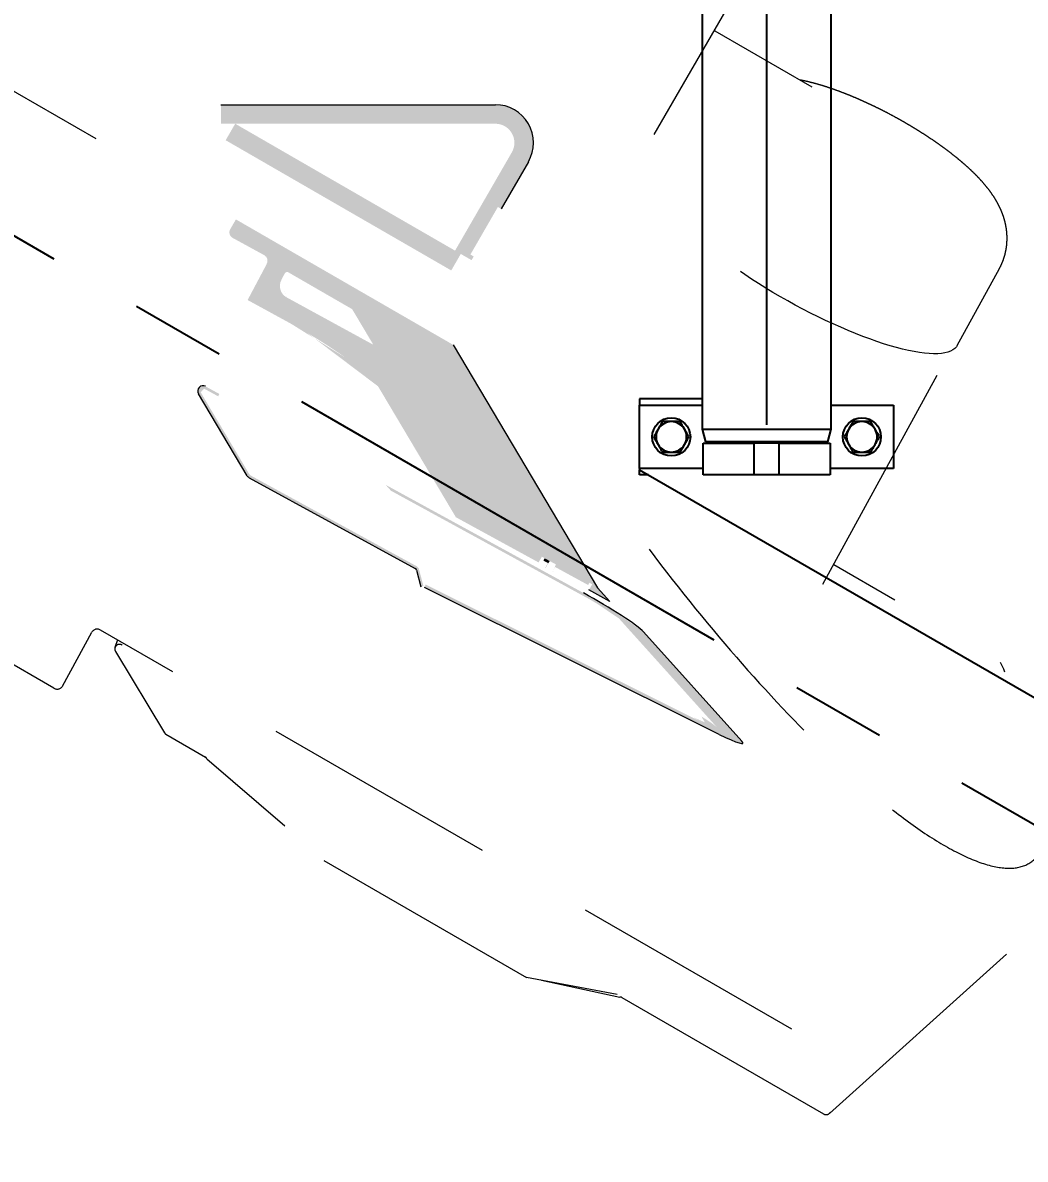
# Model space of a CAD drawing. Header units: inches. Extents: x -347369 to -260369, y 119522 to 149869.
# Drawn here: x -321469 to -320680, y 137691 to 138586 of the extents above; entities that cross this region are included whole.
import ezdxf

# ---------------------------------------------------------------- set-up
doc = ezdxf.new("R2010")
doc.units = ezdxf.units.IN
doc.header["$LTSCALE"] = 300
doc.linetypes.add('CENTRO', pattern=[2, 1.25, -0.25, 0.25, -0.25])
doc.linetypes.add('NASCOSTA', pattern=[0.375, 0.25, -0.125])
for name, color, linetype in [('ASSI', 254, 'CENTRO'), ('MACCHINA', 40, 'Continuous'), ('QUOTE', 7, 'Continuous'), ('RULLIERE', 3, 'Continuous')]:
    doc.layers.add(name, color=color, linetype=linetype)
doc.styles.get("Standard").update_dxf_attribs({"font": 'romans.shx'})
doc.dimstyles.new('sc1a100', dxfattribs={"dimscale": 100, "dimtxt": 3, "dimasz": 3, "dimexe": 0, "dimexo": 0, "dimgap": 1, "dimtad": 1, "dimzin": 12, "dimdsep": 46, "dimtxsty": 'Standard', "dimblk": 'CLOSEDBLANK', "dimcen": 1, "dimclrd": 253, "dimclre": 253, "dimclrt": 2, "dimadec": 0, "dimazin": 3, "dimtfac": 1, "dimtmove": 0, "dimatfit": 1, "dimldrblk": 'CLOSEDBLANK', "dimfxl": 1, "dimtolj": 1, "dimtzin": 0, "dimarcsym": 0})

# ---------------------------------------------------------------- blocks, each defined once
blk = doc.blocks.new('_ClosedBlank')
at = {"color": 0, "linetype": 'ByBlock', "lineweight": -2}
for p, q in [((-1, 0.1666666666666667), (0, 0)), ((-1, 0.1666666666666667), (-1, -0.1666666666666667)), ((0, 0), (-1, -0.1666666666666667))]:
    blk.add_line(p, q, dxfattribs=at)
blk = doc.blocks.new('*D38')
at = {"layer": 'Defpoints', "color": 0, "transparency": 16777216}
for p in [(-322483.6246312443, 140399.6558577589), (-323696.0601965425, 139699.6558577589), (-320318.5611217833, 137749.655857759), (-322483.6246312443, 136499.6558577589), (-321507.4747490833, 136317.7060985183)]:
    blk.add_point(p, dxfattribs=at)
at = {"layer": 'QUOTE', "color": 253, "lineweight": -2, "transparency": 16777216}
for p, q in [((-320318.5611217833, 137749.655857759), (-320011.926363322, 137572.6201974185)), ((-322483.6246312443, 136499.6558577589), (-322483.6246312443, 136145.5845370779))]:
    blk.add_line(p, q, dxfattribs=at)
blk.add_arc((-322483.6246312443, 138999.6558577589), 2854.071320681075, 276.0253073076806, 323.9746926923197, dxfattribs=at)
at = {"layer": 'QUOTE', "color": 253, "lineweight": -2, "transparency": 16777216, "xscale": 300, "yscale": 300, "zscale": 300}
for p, rotation in [((-320011.926363322, 137572.6201974185), 56.98734634615995), ((-322483.6246312443, 136145.5845370779), 183.0126536538403)]:
    blk.add_blockref('_ClosedBlank', p, dxfattribs=dict(at, rotation=rotation))
at = {"layer": 'QUOTE', "color": 2, "transparency": 16777216, "insert": (-321181.5889709038, 136744.4639407826), "char_height": 300, "attachment_point": 5, "rotation": 30.000000000000323}
blk.add_mtext('\\A1;60°', dxfattribs=at)
blk = doc.blocks.new('A$Cda148bbc')
at = {"layer": 'MACCHINA', "lineweight": 0}
h = blk.add_hatch(color=5, dxfattribs=at)
edge = h.paths.add_edge_path(flags=0)
edge.add_line((163.4999999999454, -1470.000000000029), (163.4999999999445, -1485.000000000028))
edge.add_line((163.4999999999445, -1485.000000000028), (166.8936184653321, -1485.000000000028))
edge.add_line((166.8936184653317, -1485.000000000028), (166.8936184653317, -1482.000000000028))
edge.add_line((166.8936184653317, -1482.000000000028), (210.1063815345497, -1482.00000000003))
edge.add_line((210.1063815345497, -1482.00000000003), (210.1063815345497, -1485.00000000003))
edge.add_line((210.1063815345497, -1485.00000000003), (252.8794179049951, -1485.000000000032))
edge.add_arc((252.8794179049964, -1455.000000000032), 30.00000000000018, 269.9999999999986, 389.9999999999978)
edge.add_line((278.8601800185302, -1440.000000000033), (170.8601800185397, -1252.938512782589))
edge.add_line((170.8601800185397, -1252.938512782589), (157.8697989617731, -1260.438512782588))
edge.add_line((157.8697989617731, -1260.438512782588), (265.869798961764, -1447.500000000033))
edge.add_arc((252.8794179049964, -1455.000000000032), 15.00000000000046, -90.00000000000341, 29.999999999994316, ccw=False)
edge.add_line((252.8794179049955, -1470.000000000032), (163.4999999999454, -1470.000000000029))
blk.add_hatch(color=5, dxfattribs=at).paths.add_polyline_path([(148.499999999955, -1270.190307037545), (148.4999999999454, -1475.190307037546), (163.4999999999463, -1475.190307037545), (163.499999999955, -1270.190307037546)], flags=0)
h = blk.add_hatch(color=5, dxfattribs=at)
edge = h.paths.add_edge_path(flags=0)
edge.add_line((84.66118412417518, -1313.349776854875), (85.3230194779253, -1341.689884902567))
edge.add_ellipse((80.1509970630209, -1341.876517417674), major_axis=(5.064809987966975, 1.092338296013078), ratio=0.9650153692114153, start_angle=259.5375894061048, end_angle=349.5375894061063, ccw=False)
edge.add_line((80.267873782464, -1346.881234736727), (48.20133481006042, -1348.038356330385))
edge.add_line((48.20133481006042, -1348.038356330385), (49.10844626117387, -1386.881304792118))
edge.add_ellipse((39.16964945433938, -1404.607485002968), major_axis=(-1.095879957723582, -68.60793328710541), ratio=0.1457371482960682, start_angle=15.106656562768308, end_angle=105.1066565627739, ccw=False)
edge.add_line((40.71747486308686, -1470.886113175845), (-17.92142629723776, -1575.470576419857))
edge.add_line((-17.92142629723776, -1575.470576419857), (-16.18957171145121, -1649.629422431892))
edge.add_line((-16.18957171145121, -1649.629422431892), (-11.01319080940084, -1649.629422431892))
edge.add_line((-11.01319080940084, -1649.629422431892), (-9.958277556163921, -1694.801315121343))
edge.add_line((-9.958277556163921, -1694.801315121343), (-15.13465845821429, -1694.801315121343))
edge.add_line((-15.13465845821429, -1694.801315121343), (-14.69634602694578, -1713.570064162047))
edge.add_line((-14.69634602694578, -1713.570064162047), (-10.22400209269199, -1699.82041430906))
edge.add_line((-10.22400209269199, -1699.82041430906), (98.55187570565067, -1505.814957720917))
edge.add_line((98.55187570565067, -1505.814957720917), (98.55187570565931, -1308.330677667158))
edge.add_line((98.55187570565931, -1308.330677667158), (89.7203524425322, -1308.330677667158))
edge.add_ellipse((89.83756502622555, -1313.349776854876), major_axis=(-4.941327493578329, 1.607263914307163), ratio=0.9622501868990594, start_angle=288.6768081421266, end_angle=378.6768081421206)
edge = h.paths.add_edge_path(flags=0)
edge.add_ellipse((75.70361030866388, -1373.092397310912), major_axis=(-10.12961997593395, -2.184676592026157), ratio=0.9650153692114153, start_angle=259.5375894061048, end_angle=349.53758940610646, ccw=False)
edge.add_line((75.46985686977769, -1363.082962672805), (81.02898180359853, -1362.882361556847))
edge.add_ellipse((81.10102310178718, -1364.88333587237), major_axis=(-1.739230490846809e-14, -2.002273699352252), ratio=0.998864441283433, start_angle=89.99999999997368, end_angle=182.0642777282834, ccw=False)
edge.add_line((83.10102310178763, -1364.88333587237), (83.1010231017849, -1422.909312437156))
edge.add_line((83.1010231017849, -1422.909312437156), (67.17747672435598, -1451.309495896789))
edge.add_line((67.17747672435598, -1451.309495896789), (65.35956547885598, -1373.465662341125))
h = blk.add_hatch(color=5, dxfattribs=at)
edge = h.paths.add_edge_path(flags=0)
edge.add_ellipse((-70.8951999266028, -1567.990333927875), major_axis=(1.97653099743132, -0.6429055657228814), ratio=0.9622501868990618, start_angle=-26.32319185788748, end_angle=18.676808142111724, ccw=False)
edge.add_line((-69.39794558635731, -1569.409949556308), (-79.16398202440087, -1579.098637986684))
edge.add_line((-79.16398202440087, -1579.098637986684), (-77.47263525862127, -1580.325698421449))
edge.add_line((-77.47263525862127, -1580.325698421449), (-67.90069124611136, -1570.829565184741))
edge.add_ellipse((-70.8951999266028, -1567.990333927875), major_axis=(3.953061994862641, -1.285811131445763), ratio=0.9622501868990618, start_angle=333.6768081421233, end_angle=378.6768081421199)
edge.add_line((-66.75409520496214, -1567.990333927875), (-70.23489770999686, -1418.940697146813))
edge.add_ellipse((-68.16608874403391, -1418.866044140768), major_axis=(-2.025923995188325, -0.4369353184054683), ratio=0.9650153692114182, start_angle=319.5375894061203, end_angle=349.5375894061806, ccw=False)
edge.add_line((-69.98110520802356, -1417.929752076659), (-33.2061688183353, -1352.402328876376))
edge.add_ellipse((-31.39115235434565, -1353.338620940485), major_axis=(-2.025923995187546, -0.4369353184053514), ratio=0.9650153692114184, start_angle=169.5375894061012, end_angle=319.5375894061189, ccw=False)
edge.add_line((-29.32234338838362, -1353.263967934443), (-29.02931245268519, -1365.811693485766))
edge.add_line((-29.02931245268519, -1365.811693485766), (-26.96050348672361, -1365.737040479723))
edge.add_line((-26.96050348672361, -1365.737040479723), (-27.25353442242249, -1353.1893149284))
edge.add_ellipse((-31.39115235434565, -1353.338620940485), major_axis=(-4.051847990374339, -0.8738706368105404), ratio=0.9650153692114185, start_angle=169.537589406109, end_angle=319.5375894061337)
edge.add_line((-35.02118528232359, -1351.466036812269), (-71.79612167201185, -1416.993460012548))
edge.add_ellipse((-68.16608874403391, -1418.866044140768), major_axis=(-4.051847990375128, -0.8738706368106075), ratio=0.9650153692114183, start_angle=319.5375894061009, end_angle=349.5375894061889)
edge.add_line((-72.30370667595798, -1419.015350152858), (-68.82464756578247, -1567.990333927875))
h = blk.add_hatch(color=5, dxfattribs=at)
edge = h.paths.add_edge_path(flags=0)
edge.add_line((-60.65799639344868, -1827.363244735646), (-75.67392250660805, -1581.309866359835))
edge.add_line((-75.67392250660805, -1581.309866359835), (-78.08775675317065, -1581.764007672397))
edge.add_line((-78.08775675317065, -1581.764007672397), (-62.29630048202716, -1840.525347845977))
edge.add_ellipse((-59.0196923048702, -1814.201141625314), major_axis=(2.058625652081394e-12, 45.89485298268308), ratio=0.08715574274765249, start_angle=125.0000000000023, end_angle=195.0000000000124)
edge.add_line((-57.98441612446186, -1858.532165415026), (-22.16057946904812, -1748.396357962921))
edge.add_ellipse((-23.19585564945601, -1704.065334173209), major_axis=(2.058625652081344e-12, 45.89485298268195), ratio=0.08715574274765249, start_angle=195.0000000000059, end_angle=285.0000000000015)
edge.add_line((-19.33215234429917, -1692.18687214911), (-23.47325706593119, -1514.862776990259))
edge.add_line((-23.47325706593119, -1514.862776990259), (-25.40510871850984, -1520.802008002308))
edge.add_line((-25.40510871850984, -1520.802008002308), (-21.26400399687782, -1698.126103161158))
edge.add_ellipse((-23.19585564945601, -1704.065334173209), major_axis=(1.029312826040662e-12, 22.94742649134075), ratio=0.08715574274765249, start_angle=194.9999999999973, end_angle=285.0000000000041, ccw=False)
edge.add_line((-22.67821755925206, -1726.230846068065), (-58.5020542146658, -1836.366653520169))
edge.add_ellipse((-59.0196923048702, -1814.201141625314), major_axis=(1.029312826040712e-12, 22.94742649134186), ratio=0.0871557427476525, start_angle=124.9999999999992, end_angle=195.000000000011, ccw=False)
h = blk.add_hatch(color=5, dxfattribs=at)
edge = h.paths.add_edge_path(flags=0)
edge.add_line((-10.95458451755758, -1652.13897202575), (-13.02513687837745, -1652.138972025749))
edge.add_line((-13.02513687837745, -1652.138972025749), (-12.9249091350589, -1656.430772182583))
edge.add_ellipse((-19.23636586443126, -1659.667620807325), major_axis=(-13.57091695489978, -0.316925842641239), ratio=0.2578341604962926, start_angle=231.473584118313, end_angle=241.94065848327222, ccw=False)
edge.add_line((-10.84730253459566, -1656.732838115664), (-10.95458451755758, -1652.13897202575))
h = blk.add_hatch(color=5, dxfattribs=at)
edge = h.paths.add_edge_path(flags=0)
edge.add_line((-12.78068977286421, -1662.60631461019), (-12.08743620883342, -1692.291765527484))
edge.add_line((-12.08743620883342, -1692.291765527484), (-10.01688384801355, -1692.291765527484))
edge.add_line((-10.01688384801355, -1692.291765527484), (-10.71944888444887, -1662.207592884995))
edge.add_ellipse((-19.23636586443126, -1659.667620807325), major_axis=(-13.57091695489978, -0.316925842641239), ratio=0.2578341604962926, start_angle=118.0593415167283, end_angle=128.5264158816955, ccw=False)
at = {"layer": 'ASSI'}
blk.add_line((0, -2400.000000000029), (0, 1399.999999999971), dxfattribs=at)
at = {"layer": 'MACCHINA', "color": 8, "linetype": 'NASCOSTA', "lineweight": 5, "ltscale": 2.5}
for p, q in [((98.55187570574344, 693.9400339497552), (98.55187570564885, -1243.493307935776)), ((-292.6480839414289, -1368.856782750154), (-292.6480839413343, 584.9601536898081)), ((-287.8184548099853, -1373.773919288236), (-239.5221634955305, -1372.646040982581)), ((-234.6925343641196, -2006.007837560843), (-234.6925343640869, -1377.563177520668)), ((-234.6925343640869, -1393.093088957958), (-240.929041272957, -1394.438129610244)), ((-243.4312555348042, -1396.442218652341), (-279.5101133206044, -1461.791576473886)), ((-279.994316927965, -1463.269318229846), (-279.994316927965, -1499.303247349813)), ((-280.5601431767573, -1500.725293318912), (-295.5254848516051, -1580.417788318529)), ((321.0999999999149, -1560.000000000047), (719.2973088064573, -1560.000000000058)), ((415.49999999992, -1560.600000000049), (415.4999999999163, -1648.600000000049)), ((-303.8241582583141, -1620.493251061835), (-303.824158258325, -1804.712692936158)), ((-279.7087552266821, -1873.173991679316), (-303.8089370506932, -1804.682308442181)), ((-299.8072265748197, -1816.054998006177), (-280.5601431767755, -1876.119774510837)), ((80.81487695054966, -1852.053090123685), (289.7361314505033, -1847.174087116604)), ((98.55187570561975, -1851.638872477568), (98.55187570561611, -1907.25100698242)), ((296.4920256896366, -1849.658265254839), (365.5557222693024, -1848.045399277751)), ((-279.9943169279832, -1877.515392647347), (-279.9943169279941, -2060.986137084892)), ((-277.367885624386, -2064.699741463821), (-59.60271745604041, -2135.532143696797))]:
    blk.add_line(p, q, dxfattribs=at)
at = {"layer": 'MACCHINA', "color": 5, "lineweight": 0}
for p, q in [((170.8601800185354, -1252.938512782592), (278.8601800185245, -1440.000000000036)), ((-71.79612167201753, -1416.993460012549), (-35.02118528233018, -1351.466036812271)), ((-72.30370667596412, -1419.015350152858), (-68.82464756578679, -1567.990333927875)), ((252.8794179049912, -1485.000000000036), (210.1063815345444, -1485.000000000033)), ((98.55187570564544, -1505.814957720919), (-10.22400209269813, -1699.820414309062)), ((-69.39794558636254, -1569.40994955631), (-79.16398202440519, -1579.098637986684)), ((-62.29630048203376, -1840.525347845978), (-78.08775675317497, -1581.764007672398)), ((-14.69634602695055, -1713.57006416205), (-15.13465845822043, -1694.801315121345)), ((-10.22400209269813, -1699.820414309062), (-14.69634602695055, -1713.57006416205)), ((-22.16057946905471, -1748.396357962924), (-57.98441612446891, -1858.532165415025))]:
    blk.add_line(p, q, dxfattribs=at)
at = {"layer": 'MACCHINA', "color": 8, "linetype": 'NASCOSTA', "lineweight": 5, "ltscale": 2.5, "flags": 128}
blk.add_lwpolyline([(296.4920256896366, -1849.658265254839), (295.2276446912292, -1849.594794529155), (293.480269744934, -1849.202543751573), (291.7328947986425, -1848.458058419441), (289.9903092856184, -1847.363379115312), (288.2572895116282, -1845.921506279072), (286.5385855634158, -1844.136391983931), (284.8389082890317, -1842.012929104101), (283.1629163857433, -1839.556937903733), (281.5152036308646, -1836.775150083988), (279.9002862905254, -1833.675190331927), (278.322590740896, -1830.265555421749), (276.786441335822, -1826.555590925745), (275.2960485540461, -1822.555465598722), (273.8554974585822, -1818.276143506158), (272.4687364998535, -1813.729353972452), (271.1395666932585, -1808.927559431675), (269.8716312008401, -1803.883921268894), (268.6684053456593, -1798.612263745737), (267.533187086141, -1793.127036109043), (266.4690879766349, -1787.443272986493), (265.4790246388293, -1781.576553177732), (264.5657107675179, -1775.542956953963), (263.7316496925378, -1769.359021983048), (262.9791275173193, -1763.041698000899), (262.3102068528387, -1756.60830035344), (261.7267211641411, -1750.076462536446), (261.2302697449413, -1743.464087863351), (260.8222133340678, -1736.78930039351), (260.5036703857877, -1730.070395255418), (260.2755140041736, -1723.325788501035), (260.1383695500117, -1716.573966628668), (260.0926129267173, -1709.833435912748), (260.1383695500117, -1703.122671679441), (260.2755140041772, -1696.460067667052), (260.5036703857913, -1689.86388561007), (260.8222133340714, -1683.352205185012), (261.2302697449413, -1676.942874455304), (261.7267211641447, -1670.653460950973), (262.3102068528424, -1664.501203517259), (262.9791275173266, -1658.502965064148), (263.7316496925414, -1652.675186346311), (264.5657107675252, -1647.033840900127), (265.4790246388366, -1641.59439126134), (265.9845674671778, -1638.850000000042)], dxfattribs=at)
at = {"layer": 'MACCHINA', "color": 5, "lineweight": 0}
blk.add_arc((252.8794179049912, -1455.000000000036), 30.00000000000021, 270, 29.99999999995893, dxfattribs=at)
at = {"layer": 'MACCHINA', "color": 8, "linetype": 'NASCOSTA', "lineweight": 5, "ltscale": 2.5}
for centre, radius, start, end in [((-282.0650332915211, -1499.302910770482), 2.07071639091171, 316.6145008023768, 359.9906870032582), ((-281.9723568057343, -1877.504839775462), 1.978068027414799, 359.6943290721865, 44.44394609171416), ((-276.1747972584235, -2061.060693855667), 3.820247271877019, 178.8817321977393, 270.6626775975367)]:
    blk.add_arc(centre, radius, start, end, dxfattribs=at)
at = {"layer": 'MACCHINA', "color": 5, "lineweight": 0}
for centre, major_axis, ratio, start_param, end_param in [((-31.39115235434997, -1353.338620940485), (-4.051847990374426, -0.8738706368103522), 0.9650153692113985, 2.958989141030903, 5.576983019022725), ((-68.16608874403732, -1418.86604414077), (-4.051847990375336, -0.8738706368098974), 0.965015369211321, 5.576983019022341, 6.100581794622091), ((-70.89519992660985, -1567.990333927875), (1.976530997431382, -0.6429055657231403), 0.9622501868991002, 5.823758939625442, 6.609157103022609), ((-23.19585564946078, -1704.06533417321), (2.273736754432321e-12, 45.89485298268164), 0.08715574274765396, 3.403392041389094, 4.974188368183873), ((-59.01969230487498, -1814.201141625315), (1.818989403545856e-12, 45.89485298268301), 0.08715574274765137, 2.181661564992861, 3.403392041389006)]:
    blk.add_ellipse(centre, major_axis=major_axis, ratio=ratio, start_param=start_param, end_param=end_param, dxfattribs=at)
at = {"layer": 'MACCHINA', "color": 8, "linetype": 'NASCOSTA', "lineweight": 5, "ltscale": 2.5}
for centre, major_axis, ratio, start_param, end_param in [((-287.8184548099853, -1368.743994919587), (1.251612404583284, 4.887312874229565), 0.9544367811740927, 1.832941364612193, 3.403737691406984), ((-239.5221634955305, -1377.675965351231), (1.251612404583739, 4.887312874229564), 0.9544367811740492, 4.974534018202027, 6.545330344996865), ((127.5200851641348, -1749.474014935058), (153.7111126240794, 353.8976617440331), 0.2475919336212715, 1.594453460736924, 4.02308031335603)]:
    blk.add_ellipse(centre, major_axis=major_axis, ratio=ratio, start_param=start_param, end_param=end_param, dxfattribs=at)
blk.add_open_spline([(-236.4020897558948, -1398.296826777681), (-236.4467768327304, -1397.85982189286), (-236.5361509863942, -1396.985812123221), (-237.1723588959685, -1395.825340809646), (-238.1004591437741, -1394.934468174524), (-239.2550744087202, -1394.408209808509), (-240.5024548381625, -1394.300089062297), (-241.7004672572002, -1394.625841584402), (-242.7506976919249, -1395.3315707369), (-243.1935910900502, -1396.05104378207), (-243.4150377891092, -1396.410780304657)], degree=3, dxfattribs=at)
for points, knots in [([(-279.5101133206044, -1461.791576473886), (-279.6027895958723, -1461.99141996097), (-279.7933475120153, -1462.402331581481), (-279.9566950239023, -1463.085635781787), (-279.9688425188906, -1463.562175575797), (-279.9750135202921, -1463.804260692064)], [0, 0, 0, 0, 0.3177924525814351, 0.6534344130105366, 1, 1, 1, 1]), ([(427.6999392603611, -1717.558954028671), (427.6446391638092, -1715.561877054937), (427.5669204264377, -1712.755185737627), (427.3888545281079, -1708.616460103141), (427.2088312467495, -1705.088996095608), (426.9477220804692, -1700.901097068825), (426.6235605075708, -1696.529059961762), (426.228525825929, -1691.983942551818), (425.7617588473368, -1687.33705482215), (425.221621147437, -1682.630963530679), (424.6067544415819, -1677.898758987736), (423.9156056786378, -1673.165287919997), (423.1462056088021, -1668.449213581272), (422.2958216070838, -1663.764133258672), (421.3607056755354, -1659.118995609097), (420.335072809652, -1654.518889517927), (419.2123631681061, -1649.96278721371), (417.9768425504844, -1645.452073662331), (416.7494702662989, -1641.352454884222), (415.8773807629404, -1638.817092788369), (415.4999999999163, -1637.719961268514)], [0, 0, 0, 0, 0.0676961222500734, 0.0951401077842529, 0.1406681671534136, 0.1878773554154893, 0.2384824551822584, 0.2912647874350009, 0.3457620511668729, 0.4016205361334199, 0.4586126570760892, 0.5165956413373495, 0.5754917449976223, 0.6352764290466898, 0.6959727403427226, 0.7576501967024992, 0.8204268741735943, 0.8844725902102062, 0.950007628932123, 1, 1, 1, 1]), ([(365.5540598851767, -1848.038874058664), (365.6110361993487, -1848.039719973014), (366.9756519848379, -1848.059980112524), (369.6514757584446, -1847.807372597519), (373.5487246933189, -1847.255934970748), (377.3968672192423, -1846.353882138785), (381.1711280149248, -1845.152555108958), (384.8487504210498, -1843.646605980746), (388.4087926386273, -1841.84853103205), (391.8330545351782, -1839.767714134978), (395.1071191481242, -1837.41469057908), (398.2217132297374, -1834.797462509054), (401.1742044510647, -1831.91837721839), (403.9699901175081, -1828.76869863196), (406.6234240644626, -1825.321137148014), (409.1577818776423, -1821.519844419003), (411.4975410868683, -1817.452476567716), (413.6663492252446, -1813.093688194414), (415.647508888811, -1808.49565240855), (417.4499030704319, -1803.651694297583), (419.0423321841881, -1798.711323389409), (420.4287062379626, -1793.774678335183), (421.6411964007712, -1788.838579944841), (422.7070918696627, -1783.884729321082), (423.6459206837317, -1778.898699612935), (424.4714963435836, -1773.871091357527), (425.1935954459877, -1768.797374485221), (425.8191689390369, -1763.677604158111), (426.3531953169149, -1758.516459079096), (426.7992821750668, -1753.324058156297), (427.1601047365439, -1748.118592036171), (427.4377242853006, -1742.933968009187), (427.633908917931, -1737.845269014666), (427.7519671284099, -1733.01032599602), (427.8009685009165, -1728.801973914302), (427.805068777132, -1725.022081603634), (427.7782185504184, -1721.406768491866), (427.7267013488818, -1718.874443108958), (427.6999392603611, -1717.558954028671)], [0, 0, 0, 0, 0.001016761734486064, 0.02435203352775144, 0.04778576671695802, 0.07135336326377952, 0.095101908557004, 0.1190871375480608, 0.1433766559011572, 0.1680549565196184, 0.1932312937164437, 0.2190518776443378, 0.2457181676638205, 0.2735132303034369, 0.3028383305184417, 0.3342618840698992, 0.3685781920864997, 0.4023445522638801, 0.4387370651639856, 0.4763459548337823, 0.5128649673490219, 0.5480735904237356, 0.5821629445999472, 0.6153279149722857, 0.6477351266531608, 0.6795185989705432, 0.7107821244720063, 0.7416023381153101, 0.7720301874147544, 0.802088645066157, 0.8317626198532557, 0.8609700096219925, 0.8894767099945312, 0.916593896312172, 0.9408961629324823, 0.9586414220553519, 0.9785150999829786, 1, 1, 1, 1])]:
    blk.add_open_spline(points, degree=3, knots=knots, dxfattribs=at)
blk = doc.blocks.new('72810824171')
at = {"layer": 'ASSI'}
blk.add_line((1600.000000000007, 244.5173768791574), (1600, -783.2243347533658), dxfattribs=at)
at = {"layer": 'RULLIERE'}
for p, q in [((1549.200000000019, 134), (1549.199999999983, -734)), ((1650.799999999981, -734), (1650.800000000017, 134)), ((1549.199999999983, -710.0000000000218), (1500.000000000015, -710.0000000000218)), ((1500.000000000015, -710.0000000000218), (1500.000000000015, -715.0000000000218)), ((1499.999999999985, -765), (1499.999999999985, -715)), ((1499.999999999985, -715), (1549.199999999983, -715)), ((1650.799999999981, -715), (1699.999999999985, -715)), ((1699.999999999985, -715), (1699.999999999985, -765)), ((1549.199999999983, -734), (1551.879491924294, -744)), ((1549.199999999983, -734), (1650.799999999981, -734)), ((1648.12050807567, -744), (1650.799999999981, -734)), ((1549.999999999985, -770), (1549.999999999985, -745)), ((1549.999999999985, -745), (1589.999999999985, -745)), ((1648.12050807567, -744), (1551.879491924294, -744)), ((1579.571067811848, -744), (1579.848469228331, -745)), ((1589.999999999985, -745), (1589.999999999985, -770)), ((1609.999999999985, -745), (1589.999999999985, -745)), ((1609.999999999985, -770), (1609.999999999985, -745)), ((1609.999999999985, -745), (1649.999999999985, -745)), ((1620.151530771633, -745), (1620.428932188115, -744)), ((1649.999999999985, -745), (1649.999999999985, -770)), ((1550.000000000015, -765), (1499.999999999985, -765)), ((1500.000000000015, -765), (1500.000000000015, -765.910346561941)), ((1500.000000000015, -765.910346561941), (1825, -953.5491840485629)), ((1500.000000000015, -770.0000000000218), (1500.000000000015, -765.9103465619337)), ((1699.999999999985, -765), (1649.999999999985, -765)), ((1507.083487540127, -770.0000000000218), (1500.000000000015, -770.0000000000218)), ((1589.999999999985, -770), (1549.999999999985, -770)), ((1609.999999999985, -770), (1589.999999999985, -770)), ((1649.999999999985, -770), (1609.999999999985, -770))]:
    blk.add_line(p, q, dxfattribs=at)
for centre, radius in [((1524.999999999985, -740), 15.00000000000045), ((1674.999999999985, -740), 14.99999999999982)]:
    blk.add_circle(centre, radius, dxfattribs=at)
for centre, radius, start, end in [((1524.999999999985, -740), 12.00000000000042, 90, 149.9999999999376), ((1524.999999999985, -740), 12.0000000000002, 30.00000000006242, 90), ((1674.999999999985, -740), 12.0000000000002, 90, 149.9999999999376), ((1674.999999999985, -740), 12, 30.00000000006242, 90), ((1524.999999999985, -740), 12.00000000000042, 149.9999999999376, 210.0000000000624), ((1524.999999999985, -740), 12.0000000000002, 329.9999999999376, 30.00000000006242), ((1674.999999999985, -740), 12.0000000000002, 149.9999999999376, 210.0000000000624), ((1674.999999999985, -740), 11.99999999999997, 329.9999999999376, 30.00000000006242), ((1524.999999999985, -740), 12.0000000000002, 210.0000000000624, 270), ((1524.999999999985, -740), 11.99999999999955, 270, 329.9999999999376), ((1674.999999999985, -740), 12.00000000000045, 210.0000000000624, 270), ((1674.999999999985, -740), 12.00000000000045, 270, 329.9999999999376)]:
    blk.add_arc(centre, radius, start, end, dxfattribs=at)
for points, knots in [([(1518.071796769706, -728), (1517.509211438381, -728.9744263774483), (1516.37372594254, -730.9411449475083), (1515.199926377558, -732.9742254319572), (1514.607695154569, -734)], [0, 0, 0, 0, 0.4954579634770024, 1, 1, 1, 1]), ([(1524.999999999985, -728), (1524.455258967129, -728), (1522.110947763082, -728), (1519.825885505947, -728), (1518.071796769706, -728)], [0, 0, 0, 0, 0.2323672010430313, 0.9999999999999999, 0.9999999999999999, 0.9999999999999999, 0.9999999999999999]), ([(1531.928203230258, -728), (1531.450563221289, -728), (1530.087724556652, -728), (1527.779789028406, -728), (1525.930663582607, -728), (1524.999999999985, -728)], [0, 0, 0, 0, 0.21136410900511, 0.6030800909909223, 0.9999999999999999, 0.9999999999999999, 0.9999999999999999, 0.9999999999999999]), ([(1535.392304845394, -734), (1535.310184476861, -733.8577633493551), (1534.688366067894, -732.7807422719488), (1533.515968851541, -730.7500907265785), (1532.460681712597, -728.9222797853436), (1531.928203230258, -728)], [0, 0, 0, 0, 0.07009855952475437, 0.5307888351197726, 1, 1, 1, 1]), ([(1668.071796769706, -728), (1667.509211438381, -728.9744263774555), (1666.373725942532, -730.9411449475156), (1665.199926377558, -732.9742254319644), (1664.607695154569, -734)], [0, 0, 0, 0, 0.4954579634769848, 1, 1, 1, 1]), ([(1674.999999999985, -728), (1674.835759262911, -728), (1673.592122444978, -728), (1671.247328012279, -728), (1669.136753734383, -728), (1668.071796769706, -728)], [0, 0, 0, 0, 0.07009855952477685, 0.5307888351198057, 1, 1, 1, 1]), ([(1681.928203230258, -728), (1680.803032567601, -728), (1678.532061575912, -728), (1676.184462445955, -728), (1674.999999999985, -728)], [0, 0, 0, 0, 0.4954579634770074, 0.9999999999999999, 0.9999999999999999, 0.9999999999999999, 0.9999999999999999]), ([(1685.392304845394, -734), (1684.933488954317, -733.2053075653312), (1684.008938941675, -731.6039399693036), (1682.854714366709, -729.6047643621059), (1682.167022341797, -728.4136468350043), (1681.928203230258, -728)], [0, 0, 0, 0, 0.3913676023334378, 0.7886364197931649, 0.9999999999999999, 0.9999999999999999, 0.9999999999999999, 0.9999999999999999]), ([(1514.607695154569, -734), (1514.525574786036, -734.1422366506376), (1513.903756377069, -735.2192577280512), (1512.731359160716, -737.2499092734215), (1511.676072021772, -739.0777202146492), (1511.143593539433, -740)], [0, 0, 0, 0, 0.0700985595247868, 0.5307888351198079, 1, 1, 1, 1]), ([(1511.143593539433, -740), (1511.706178870758, -740.9744263774483), (1512.841664366606, -742.9411449475083), (1514.015463931588, -744.9742254319572), (1514.607695154569, -746)], [0, 0, 0, 0, 0.4954579634769988, 1, 1, 1, 1]), ([(1538.856406460531, -740), (1538.293821129206, -739.0255736225445), (1537.158335633365, -737.0588550524844), (1535.984536068383, -735.0257745680356), (1535.392304845394, -734)], [0, 0, 0, 0, 0.4954579634769694, 1, 1, 1, 1]), ([(1535.392304845394, -746), (1535.474425213928, -745.8577633493551), (1536.096243622895, -744.7807422719488), (1537.268640839247, -742.7500907265785), (1538.323927978199, -740.9222797853436), (1538.856406460531, -740)], [0, 0, 0, 0, 0.07009855952477789, 0.5307888351198019, 1, 1, 1, 1]), ([(1664.607695154569, -734), (1664.525574786036, -734.1422366506449), (1663.903756377069, -735.2192577280512), (1662.731359160716, -737.2499092734288), (1661.676072021772, -739.0777202146564), (1661.143593539433, -740)], [0, 0, 0, 0, 0.07009855952476418, 0.5307888351197754, 1, 1, 1, 1]), ([(1661.143593539433, -740), (1661.382413543914, -740.4136483816328), (1662.063832876236, -741.5939012864692), (1663.217800640356, -743.5926320842264), (1664.142363363258, -745.1940216950752), (1664.607695154569, -746)], [0, 0, 0, 0, 0.2113641090051106, 0.6030800909909191, 1, 1, 1, 1]), ([(1688.856406460538, -740), (1687.979362092796, -738.480914594591), (1686.836830964232, -736.5019926306923), (1685.664675362212, -734.4717595736074), (1685.392304845394, -734)], [0, 0, 0, 0, 0.7676327986293113, 1, 1, 1, 1]), ([(1685.392304845394, -746), (1685.474425213928, -745.8577633493624), (1686.096243622895, -744.7807422719561), (1687.268640839247, -742.7500907265785), (1688.323927978199, -740.9222797853508), (1688.856406460538, -740)], [0, 0, 0, 0, 0.070098559524692, 0.5307888351198015, 0.9999999999999999, 0.9999999999999999, 0.9999999999999999, 0.9999999999999999]), ([(1514.607695154569, -746), (1514.689815523103, -746.1422366506376), (1515.31163393207, -747.2192577280512), (1516.484031148422, -749.2499092734215), (1517.539318287367, -751.0777202146492), (1518.071796769706, -752)], [0, 0, 0, 0, 0.07009855952470764, 0.5307888351198046, 0.9999999999999999, 0.9999999999999999, 0.9999999999999999, 0.9999999999999999]), ([(1531.928203230258, -752), (1532.49078856159, -751.0255736225445), (1533.626274057431, -749.0588550524844), (1534.800073622413, -747.0257745680356), (1535.392304845394, -746)], [0, 0, 0, 0, 0.495457963477007, 1, 1, 1, 1]), ([(1664.607695154569, -746), (1664.880065671001, -746.471759572938), (1666.052221273021, -748.5019926300156), (1667.194752401592, -750.4809145939289), (1668.071796769706, -752)], [0, 0, 0, 0, 0.2323672010430277, 0.9999999999999999, 0.9999999999999999, 0.9999999999999999, 0.9999999999999999]), ([(1681.928203230258, -752), (1682.490788561583, -751.0255736225517), (1683.626274057431, -749.0588550524917), (1684.800073622413, -747.0257745680428), (1685.392304845394, -746)], [0, 0, 0, 0, 0.4954579634769944, 1, 1, 1, 1]), ([(1518.071796769706, -752), (1519.825885505183, -752), (1522.110947762303, -752), (1524.455258966358, -752), (1524.999999999985, -752)], [0, 0, 0, 0, 0.7676327986293171, 1, 1, 1, 1]), ([(1524.999999999985, -752), (1525.91763178214, -752), (1527.766731807424, -752), (1530.075180957363, -752), (1531.450565007181, -752), (1531.928203230258, -752)], [0, 0, 0, 0, 0.3913676023334359, 0.7886364197931693, 1, 1, 1, 1]), ([(1668.071796769706, -752), (1669.196967432363, -752), (1671.467938424052, -752), (1673.815537554015, -752), (1674.999999999985, -752)], [0, 0, 0, 0, 0.4954579634770088, 1, 1, 1, 1]), ([(1674.999999999985, -752), (1675.164240737053, -752), (1676.407877554986, -752), (1678.752671987691, -752), (1680.863246265581, -752), (1681.928203230258, -752)], [0, 0, 0, 0, 0.07009855952477445, 0.5307888351198063, 0.9999999999999999, 0.9999999999999999, 0.9999999999999999, 0.9999999999999999])]:
    blk.add_open_spline(points, degree=3, knots=knots, dxfattribs=at)

msp = doc.modelspace()

# ---------------------------------------------------------------- block references
at = {"rotation": 59.99999999999999}
msp.add_blockref('A$Cda148bbc', (-322483.6246312444, 138999.6558577589), dxfattribs=at)
msp.add_blockref('72810824171', (-322483.6246312443, 138999.6558577589))

# ---------------------------------------------------------------- dimensions: what is measured, and where the dimension line sits
at = {"layer": 'QUOTE'}
dim = msp.add_angular_dim_2l(base=(-321507.4747490833, 136317.7060985183), line1=((-322483.6246312443, 136499.655857759), (-322483.6246312443, 140399.655857759)), line2=((-320318.5611217833, 137749.655857759), (-323696.0601965426, 139699.6558577589)), dimstyle='sc1a100', dxfattribs=at)
dim.commit()
dim.dimension.update_dxf_attribs({"geometry": '*D38', "text_midpoint": (-321181.5889709038, 136744.4639407826)})

doc.saveas('drawing.dxf')
